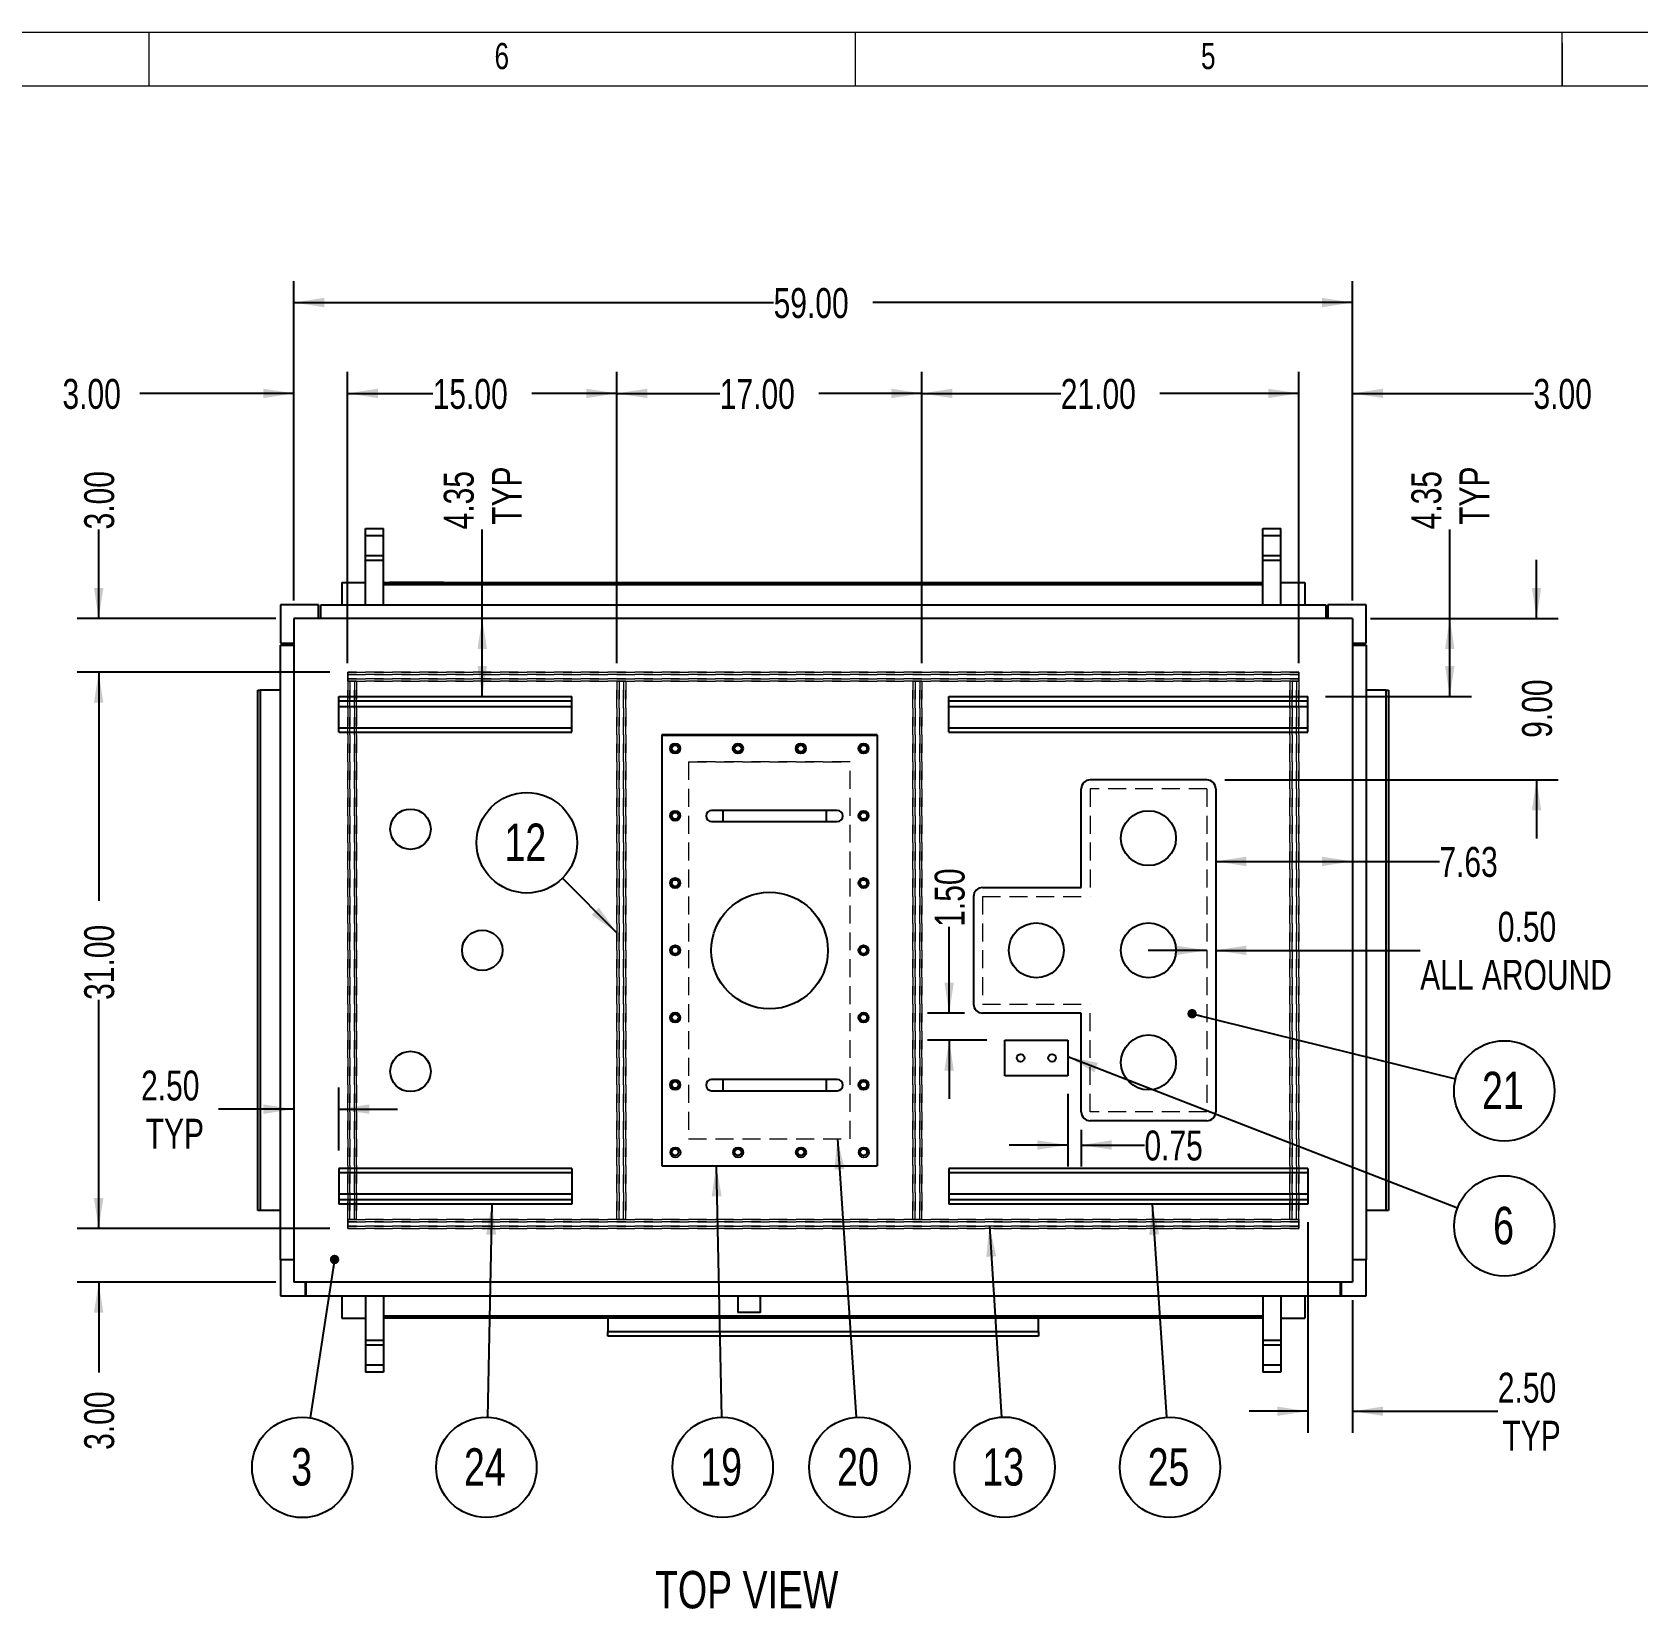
# Model space of a CAD drawing. Header units: inches. Extents: x 1 to 529, y 1 to 374.
# Drawn here: x 128.2 to 271.3, y 233 to 373.6 of the extents above; entities that cross this region are included whole.
import ezdxf

# ---------------------------------------------------------------- set-up
doc = ezdxf.new("R2010")
doc.units = ezdxf.units.IN
doc.header["$LTSCALE"] = 32
doc.header["$MEASUREMENT"] = 0
doc.linetypes.add('HIDDEN', pattern=[0.075, 0.05, -0.025])
doc.layers.add('FORMAT', color=7, linetype='Continuous')
doc.styles.add('SLDTEXTSTYLE0', font='TXT', dxfattribs={"width": 0.75})
doc.dimstyles.new('SLDDIMSTYLE0', dxfattribs={"dimtxt": 2.71875, "dimasz": 2.71875, "dimexe": 0, "dimexo": 0.0625, "dimgap": 0.679688, "dimtad": 0, "dimlfac": 0.625, "dimrnd": 1e-09, "dimzin": 4, "dimdsep": 46, "dimtxsty": 'SLDTEXTSTYLE0', "dimsah": 1, "dimcen": 0.09, "dimadec": 0, "dimazin": 1, "dimtfac": 1, "dimtofl": 0, "dimtmove": 0, "dimatfit": 3, "dimfxl": 0, "dimfrac": 2, "dimtolj": 1, "dimtzin": 12, "dimarcsym": 0})
doc.dimstyles.new('SLDDIMSTYLE1', dxfattribs={"dimtxt": 2.71875, "dimasz": 2.71875, "dimexe": 0, "dimexo": 0.0625, "dimgap": 0.679688, "dimtad": 0, "dimlfac": 0.625, "dimrnd": 1e-09, "dimzin": 12, "dimdsep": 46, "dimtxsty": 'SLDTEXTSTYLE0', "dimsah": 1, "dimcen": 0.09, "dimadec": 0, "dimazin": 3, "dimtfac": 1, "dimtofl": 0, "dimtmove": 0, "dimatfit": 3, "dimfxl": 0, "dimfrac": 2, "dimtolj": 1, "dimtzin": 12, "dimarcsym": 0})
doc.dimstyles.new('SLDDIMSTYLE2', dxfattribs={"dimtxt": 2.71875, "dimasz": 2.71875, "dimexe": 0, "dimexo": 0.0625, "dimgap": 0.679688, "dimtad": 0, "dimlfac": 0.625, "dimrnd": 1e-09, "dimzin": 4, "dimdsep": 46, "dimtxsty": 'SLDTEXTSTYLE0', "dimsah": 1, "dimcen": 0.09, "dimadec": 0, "dimazin": 1, "dimtfac": 1, "dimtmove": 0, "dimatfit": 0, "dimfxl": 0, "dimfrac": 2, "dimtolj": 1, "dimtzin": 12, "dimarcsym": 0})
doc.dimstyles.new('SLDDIMSTYLE4', dxfattribs={"dimtxt": 2.71875, "dimasz": 2.71875, "dimexe": 0, "dimexo": 0.0625, "dimgap": 0.679688, "dimtad": 0, "dimlfac": 0.625, "dimrnd": 1e-09, "dimzin": 0, "dimdsep": 46, "dimtxsty": 'SLDTEXTSTYLE0', "dimsah": 1, "dimcen": 0.09, "dimadec": 0, "dimazin": 0, "dimtfac": 1, "dimtmove": 0, "dimatfit": 0, "dimfxl": 0, "dimfrac": 2, "dimtolj": 1, "dimtzin": 12, "dimarcsym": 0})
doc.dimstyles.new('SLDDIMSTYLE5', dxfattribs={"dimtxt": 0.18, "dimasz": 2.71875, "dimexe": 0, "dimexo": 0.0625, "dimgap": 0, "dimtad": 0, "dimtih": 1, "dimtoh": 1, "dimdec": 0, "dimrnd": 1e-09, "dimzin": 0, "dimdsep": 46, "dimtxsty": 'Standard', "dimsah": 1, "dimcen": 0.09, "dimadec": 0, "dimazin": 0, "dimtfac": 2.71875, "dimtdec": 0, "dimtofl": 0, "dimtmove": 0, "dimatfit": 3, "dimfxl": 0, "dimfrac": 2, "dimtolj": 1, "dimtzin": 0, "dimarcsym": 0})
doc.dimstyles.new('SLDDIMSTYLE6', dxfattribs={"dimtxt": 0.18, "dimasz": 0.836538, "dimexe": 0, "dimexo": 0.0625, "dimgap": 0, "dimtad": 0, "dimtih": 1, "dimtoh": 1, "dimdec": 0, "dimrnd": 1e-09, "dimzin": 0, "dimdsep": 46, "dimtxsty": 'Standard', "dimblk1": 'DOT', "dimblk2": 'DOT', "dimsah": 1, "dimcen": 0.09, "dimadec": 0, "dimazin": 0, "dimtfac": 0.836538, "dimtdec": 0, "dimtofl": 0, "dimtmove": 0, "dimatfit": 3, "dimldrblk": 'DOT', "dimfxl": 0, "dimfrac": 2, "dimtolj": 1, "dimtzin": 0, "dimarcsym": 0})
doc.dimstyles.new('SLDDIMSTYLE8', dxfattribs={"dimtxt": 2.71875, "dimasz": 2.71875, "dimexe": 0, "dimexo": 0.0625, "dimgap": 0.679688, "dimtad": 0, "dimlfac": 0.625, "dimrnd": 1e-09, "dimdsep": 46, "dimtxsty": 'SLDTEXTSTYLE0', "dimsah": 1, "dimcen": 0.09, "dimadec": 0, "dimazin": 2, "dimtfac": 1, "dimtmove": 0, "dimatfit": 0, "dimfxl": 0, "dimfrac": 2, "dimtolj": 1, "dimtzin": 12, "dimarcsym": 0})

# ---------------------------------------------------------------- blocks, each defined once
blk = doc.blocks.new('Drawing View44')
at = {"color": 7, "linetype": 'Continuous', "lineweight": 25}
for p, q in [((-41.05, 49.52), (-41.05, 50.12)), ((-41.05, 50.12), (-39.45, 50.12)), ((-39.45, 49.52), (-39.45, 50.12)), ((38.95, 49.52), (38.95, 50.12)), ((38.95, 50.12), (40.55, 50.12)), ((40.55, 49.52), (40.55, 50.12)), ((-41.05, 47.72), (-41.05, 49.52)), ((-41.05, 49.52), (-39.45, 49.52)), ((-39.45, 47.72), (-39.45, 49.52)), ((38.95, 47.72), (38.95, 49.52)), ((38.95, 49.52), (40.55, 49.52)), ((40.55, 47.72), (40.55, 49.52)), ((-41.05, 47.72), (-39.45, 47.72)), ((-41.05, 47.32), (-41.05, 47.72)), ((-41.05, 47.32), (-39.45, 47.32)), ((-41.05, 43.32), (-41.05, 47.32)), ((-39.45, 47.32), (-39.45, 47.72)), ((-39.45, 43.32), (-39.45, 47.32)), ((38.95, 47.72), (40.55, 47.72)), ((38.95, 47.32), (38.95, 47.72)), ((38.95, 47.32), (40.55, 47.32)), ((38.95, 43.32), (38.95, 47.32)), ((40.55, 47.32), (40.55, 47.72)), ((40.55, 43.32), (40.55, 47.32)), ((-43.18, 45.33), (-43.18, 43.32)), ((-43.18, 45.33), (-41.05, 45.33)), ((-39.45, 45.33), (-38.92, 45.33)), ((-39.45, 45.32), (38.95, 45.32)), ((38.95, 45.12), (-39.45, 45.12)), ((-38.92, 45.33), (-38.92, 45.32)), ((-34.12, 45.33), (-38.92, 45.33)), ((-34.12, 45.33), (-34.12, 45.32)), ((40.55, 45.32), (42.68, 45.32)), ((42.68, 45.32), (42.68, 43.32)), ((-45.25, 43.32), (-48.65, 43.32)), ((-48.65, 43.32), (-48.65, 39.92)), ((-45.25, 42.12), (-45.25, 43.32)), ((-45.05, 43.32), (44.55, 43.32)), ((-45.05, 42.12), (-45.05, 43.32)), ((44.55, 43.32), (44.55, 42.12)), ((48.15, 43.32), (44.75, 43.32)), ((44.75, 43.32), (44.75, 42.12)), ((48.15, 39.92), (48.15, 43.32)), ((46.95, 42.12), (-47.45, 42.12)), ((-47.45, 42.12), (-47.45, -17.08)), ((46.95, 42.12), (46.95, -17.08)), ((-48.65, 39.92), (-47.45, 39.92)), ((-48.65, -15.08), (-48.65, 39.72)), ((-48.65, 39.72), (-47.45, 39.72)), ((46.95, 39.92), (48.15, 39.92)), ((46.95, 39.72), (48.15, 39.72)), ((48.15, 39.72), (48.15, -15.08)), ((-50.65, -10.68), (-50.65, 35.72)), ((-50.65, 35.72), (-50.45, 35.72)), ((-50.45, 35.72), (-50.45, -10.68)), ((-48.65, 35.72), (-50.45, 35.72)), ((-43.45, 34.76), (-43.45, 35.16)), ((-43.45, 35.16), (-22.65, 35.16)), ((-43.45, 35.16), (-43.45, 35.16)), ((-43.45, 35.16), (-22.65, 35.16)), ((-43.45, 34.76), (-22.65, 34.76)), ((-43.45, 34.26), (-43.45, 34.76)), ((-22.65, 34.76), (-22.65, 35.16)), ((-22.65, 35.16), (-22.65, 35.16)), ((-22.65, 34.26), (-22.65, 34.76)), ((10.95, 34.76), (10.95, 35.16)), ((10.95, 35.16), (42.95, 35.16)), ((10.95, 35.16), (10.95, 35.16)), ((10.95, 35.16), (42.95, 35.16)), ((10.95, 34.76), (42.95, 34.76)), ((10.95, 34.26), (10.95, 34.76)), ((42.95, 34.76), (42.95, 35.16)), ((42.95, 35.16), (42.95, 35.16)), ((42.95, 34.26), (42.95, 34.76)), ((49.95, 35.72), (48.15, 35.72)), ((49.95, -10.68), (49.95, 35.72)), ((49.95, 35.72), (50.15, 35.72)), ((50.15, 35.72), (50.15, -10.68)), ((-43.45, 34.26), (-22.65, 34.26)), ((-43.45, 32.36), (-43.45, 34.26)), ((-22.65, 32.36), (-22.65, 34.26)), ((10.95, 34.26), (42.95, 34.26)), ((10.95, 32.36), (10.95, 34.26)), ((42.95, 32.36), (42.95, 34.26)), ((-43.45, 32.36), (-22.65, 32.36)), ((-43.45, 31.96), (-43.45, 32.36)), ((-43.45, 31.96), (-22.65, 31.96)), ((-22.65, 31.96), (-22.65, 32.36)), ((4.55, 31.72), (-14.65, 31.72)), ((-14.65, 31.72), (-14.65, -6.68)), ((-14.63, 31.7), (-14.63, -6.7)), ((-14.63, 31.7), (4.57, 31.7)), ((4.55, 31.7), (4.55, 31.72)), ((4.57, 31.7), (4.57, -6.7)), ((10.95, 32.36), (42.95, 32.36)), ((10.95, 31.96), (10.95, 32.36)), ((10.95, 31.96), (42.95, 31.96)), ((42.95, 31.96), (42.95, 32.36)), ((33.95, 27.72), (23.55, 27.72)), ((22.75, 18.12), (22.75, 26.92)), ((34.75, 26.92), (34.75, -1.88)), ((-9.2, 25), (-10.2, 25)), ((0, 25), (-9.2, 25)), ((-9.2, 25), (-9.2, 24)), ((1, 25), (0, 25)), ((0, 25), (0, 24)), ((-10.2, 24), (-9.2, 24)), ((-9.2, 24), (0, 24)), ((0, 24), (1, 24)), ((13.15, 17.32), (13.15, 7.72)), ((13.95, 18.12), (22.75, 18.12)), ((22.75, 6.92), (13.95, 6.92)), ((22.75, -1.88), (22.75, 6.92)), ((15.95, 1.32), (15.95, 4.52)), ((15.95, 4.52), (21.55, 4.52)), ((21.55, 4.52), (21.55, 1.32)), ((-9.2, 1), (-10.2, 1)), ((-10.2, 0), (-9.2, 0)), ((0, 1), (-9.2, 1)), ((-9.2, 1), (-9.2, 0)), ((-9.2, 0), (0, 0)), ((1, 1), (0, 1)), ((0, 1), (0, 0)), ((0, 0), (1, 0)), ((21.55, 1.32), (15.95, 1.32)), ((33.95, -2.68), (23.55, -2.68)), ((-22.65, -6.92), (-43.45, -6.92)), ((-43.45, -6.92), (-43.45, -7.32)), ((-22.65, -6.92), (-22.65, -7.32)), ((-14.65, -6.68), (-14.63, -6.68)), ((-14.63, -6.7), (4.57, -6.7)), ((42.95, -6.92), (10.95, -6.92)), ((10.95, -6.92), (10.95, -7.32)), ((42.95, -6.92), (42.95, -7.32)), ((-22.65, -7.32), (-43.45, -7.32)), ((-43.45, -7.32), (-43.45, -9.22)), ((-22.65, -7.32), (-22.65, -9.22)), ((42.95, -7.32), (10.95, -7.32)), ((10.95, -7.32), (10.95, -9.22)), ((42.95, -7.32), (42.95, -9.22)), ((-22.65, -9.22), (-43.45, -9.22)), ((-43.45, -9.22), (-43.45, -9.72)), ((-22.65, -9.72), (-43.45, -9.72)), ((-43.45, -9.72), (-43.45, -10.12)), ((-22.65, -9.22), (-22.65, -9.72)), ((-22.65, -9.72), (-22.65, -10.12)), ((42.95, -9.22), (10.95, -9.22)), ((10.95, -9.22), (10.95, -9.72)), ((42.95, -9.72), (10.95, -9.72)), ((10.95, -9.72), (10.95, -10.12)), ((42.95, -9.22), (42.95, -9.72)), ((42.95, -9.72), (42.95, -10.12)), ((-50.45, -10.68), (-50.65, -10.68)), ((-48.65, -10.68), (-50.45, -10.68)), ((-22.65, -10.12), (-43.45, -10.12)), ((-22.65, -10.12), (-43.45, -10.12)), ((-43.45, -10.12), (-43.45, -10.12)), ((-22.65, -10.12), (-22.65, -10.12)), ((42.95, -10.12), (10.95, -10.12)), ((10.95, -10.12), (10.95, -10.12)), ((42.95, -10.12), (10.95, -10.12)), ((42.95, -10.12), (42.95, -10.12)), ((49.95, -10.68), (48.15, -10.68)), ((50.15, -10.68), (49.95, -10.68)), ((-47.45, -15.08), (-48.65, -15.08)), ((-48.65, -15.08), (-48.65, -18.28)), ((-47.45, -15.08), (-48.65, -15.08)), ((48.15, -15.08), (46.95, -15.08)), ((48.15, -15.08), (46.95, -15.08)), ((48.15, -18.28), (48.15, -15.08)), ((46.95, -17.08), (-47.45, -17.08)), ((-46.45, -17.08), (-46.45, -18.28)), ((-46.35, -18.28), (-46.35, -17.08)), ((45.85, -17.08), (45.85, -18.28)), ((45.95, -18.28), (45.95, -17.08)), ((-48.65, -18.28), (-46.35, -18.28)), ((-46.45, -18.28), (45.95, -18.28)), ((-43.18, -18.28), (-43.18, -20.27)), ((-41.05, -18.28), (-41.05, -22.28)), ((-39.45, -18.28), (-39.45, -22.28)), ((-7.85, -18.28), (-7.85, -19.78)), ((-5.85, -19.78), (-5.85, -18.28)), ((38.95, -18.28), (38.95, -22.28)), ((40.55, -18.28), (40.55, -22.28)), ((42.68, -18.28), (42.68, -20.28)), ((45.85, -18.28), (48.15, -18.28)), ((-5.85, -19.78), (-7.85, -19.78)), ((-43.18, -20.27), (-41.05, -20.27)), ((-39.45, -20.08), (38.95, -20.08)), ((38.95, -20.28), (-39.45, -20.28)), ((-19.45, -20.28), (-19.45, -21.51)), ((18.95, -21.51), (18.95, -20.28)), ((40.55, -20.28), (42.68, -20.28)), ((-39.45, -22.28), (-41.05, -22.28)), ((-41.05, -22.28), (-41.05, -22.68)), ((-39.45, -22.68), (-41.05, -22.68)), ((-41.05, -22.68), (-41.05, -24.48)), ((-39.45, -22.28), (-39.45, -22.68)), ((-39.45, -22.68), (-39.45, -24.48)), ((18.95, -21.51), (-19.45, -21.51)), ((-19.45, -21.88), (-19.45, -21.51)), ((18.95, -21.88), (-19.45, -21.88)), ((18.95, -21.51), (18.95, -21.88)), ((40.55, -22.28), (38.95, -22.28)), ((38.95, -22.28), (38.95, -22.68)), ((40.55, -22.68), (38.95, -22.68)), ((38.95, -22.68), (38.95, -24.48)), ((40.55, -22.28), (40.55, -22.68)), ((40.55, -22.68), (40.55, -24.48)), ((-39.45, -24.48), (-41.05, -24.48)), ((-41.05, -24.48), (-41.05, -25.08)), ((-39.45, -25.08), (-41.05, -25.08)), ((-39.45, -24.48), (-39.45, -25.08)), ((40.55, -24.48), (38.95, -24.48)), ((38.95, -24.48), (38.95, -25.08)), ((40.55, -25.08), (38.95, -25.08)), ((40.55, -24.48), (40.55, -25.08))]:
    blk.add_line(p, q, dxfattribs=at)
at = {"color": 7, "linetype": 'HIDDEN', "lineweight": 18}
for p, q in [((46.95, 42.12), (-47.45, 42.12)), ((-47.45, 42.12), (-47.45, -17.08)), ((46.95, 42.12), (46.95, -17.08)), ((-42.65, 37.32), (42.15, 37.32)), ((-42.65, 37.12), (-42.65, 37.32)), ((42.15, 37.32), (-42.65, 37.32)), ((-42.65, 37.32), (-42.65, 37.12)), ((42.15, 37.32), (42.15, 37.12)), ((42.15, 37.12), (42.15, 37.32)), ((42.15, 37.12), (-42.65, 37.12)), ((-42.65, 37.12), (-42.65, 36.72)), ((-42.65, 37.12), (42.15, 37.12)), ((-42.65, 36.72), (-42.65, 37.12)), ((-42.65, 36.72), (42.15, 36.72)), ((-42.65, 36.52), (-42.65, 36.72)), ((42.15, 36.72), (-42.65, 36.72)), ((-42.65, 36.72), (-42.65, 36.52)), ((42.15, 36.52), (-42.65, 36.52)), ((-42.65, 36.52), (42.15, 36.52)), ((-42.65, -11.48), (-42.65, 36.52)), ((-42.65, 36.52), (-42.45, 36.52)), ((-42.65, 36.52), (-42.65, -11.48)), ((-42.45, 36.52), (-42.65, 36.52)), ((-42.45, 36.52), (-42.45, -11.48)), ((-42.05, 36.52), (-42.45, 36.52)), ((-42.45, -11.48), (-42.45, 36.52)), ((-42.45, 36.52), (-42.05, 36.52)), ((-42.05, -11.48), (-42.05, 36.52)), ((-42.05, 36.52), (-41.85, 36.52)), ((-42.05, 36.52), (-42.05, -11.48)), ((-41.85, 36.52), (-42.05, 36.52)), ((-41.85, 36.52), (-41.85, -11.48)), ((-41.85, -11.48), (-41.85, 36.52)), ((-18.65, -11.48), (-18.65, 36.52)), ((-18.65, 36.52), (-18.45, 36.52)), ((-18.65, 36.52), (-18.65, -11.48)), ((-18.45, 36.52), (-18.65, 36.52)), ((-18.45, 36.52), (-18.45, -11.48)), ((-18.05, 36.52), (-18.45, 36.52)), ((-18.45, -11.48), (-18.45, 36.52)), ((-18.45, 36.52), (-18.05, 36.52)), ((-18.05, -11.48), (-18.05, 36.52)), ((-18.05, 36.52), (-17.85, 36.52)), ((-18.05, 36.52), (-18.05, -11.48)), ((-17.85, 36.52), (-18.05, 36.52)), ((-17.85, 36.52), (-17.85, -11.48)), ((-17.85, -11.48), (-17.85, 36.52)), ((7.75, -11.48), (7.75, 36.52)), ((7.75, 36.52), (7.95, 36.52)), ((7.75, 36.52), (7.75, -11.48)), ((7.95, 36.52), (7.75, 36.52)), ((7.95, 36.52), (7.95, -11.48)), ((8.35, 36.52), (7.95, 36.52)), ((7.95, -11.48), (7.95, 36.52)), ((7.95, 36.52), (8.35, 36.52)), ((8.35, -11.48), (8.35, 36.52)), ((8.35, 36.52), (8.55, 36.52)), ((8.35, 36.52), (8.35, -11.48)), ((8.55, 36.52), (8.35, 36.52)), ((8.55, 36.52), (8.55, -11.48)), ((8.55, -11.48), (8.55, 36.52)), ((41.35, -11.48), (41.35, 36.52)), ((41.35, 36.52), (41.55, 36.52)), ((41.35, 36.52), (41.35, -11.48)), ((41.55, 36.52), (41.35, 36.52)), ((41.55, 36.52), (41.55, -11.48)), ((41.95, 36.52), (41.55, 36.52)), ((41.55, -11.48), (41.55, 36.52)), ((41.55, 36.52), (41.95, 36.52)), ((41.95, -11.48), (41.95, 36.52)), ((41.95, 36.52), (42.15, 36.52)), ((41.95, 36.52), (41.95, -11.48)), ((42.15, 36.52), (41.95, 36.52)), ((42.15, 37.12), (42.15, 36.72)), ((42.15, 36.72), (42.15, 37.12)), ((42.15, 36.72), (42.15, 36.52)), ((42.15, 36.52), (42.15, 36.72)), ((42.15, 36.52), (42.15, -11.48)), ((42.15, -11.48), (42.15, 36.52)), ((4.55, 31.72), (-14.65, 31.72)), ((-14.65, 31.72), (-14.65, -6.68)), ((4.55, -6.68), (4.55, 31.72)), ((4.55, -6.68), (4.55, 31.7)), ((2.15, 29.32), (-12.25, 29.32)), ((-12.25, 29.32), (-12.25, -4.28)), ((2.15, 29.32), (-12.25, 29.32)), ((-12.25, 29.32), (-12.25, -4.28)), ((-12.25, 29.32), (-12.25, -4.28)), ((-12.25, 29.32), (2.15, 29.32)), ((-12.25, 29.32), (2.15, 29.32)), ((-12.25, 29.32), (-12.25, -4.28)), ((2.15, -4.28), (2.15, 29.32)), ((2.15, -4.28), (2.15, 29.32)), ((2.15, -4.28), (2.15, 29.32)), ((2.15, -4.28), (2.15, 29.32)), ((33.95, 26.92), (23.55, 26.92)), ((23.55, 26.92), (23.55, 17.32)), ((23.55, 26.92), (23.55, 17.32)), ((33.95, 26.92), (23.55, 26.92)), ((33.95, 26.92), (33.95, -1.88)), ((33.95, 26.92), (33.95, -1.88)), ((13.95, 17.32), (23.55, 17.32)), ((13.95, 17.32), (13.95, 7.72)), ((13.95, 17.32), (23.55, 17.32)), ((13.95, 17.32), (13.95, 7.72)), ((13.95, 7.72), (23.55, 7.72)), ((13.95, 7.72), (23.55, 7.72)), ((23.55, -1.88), (23.55, 7.72)), ((23.55, -1.88), (23.55, 7.72)), ((33.95, -1.88), (23.55, -1.88)), ((33.95, -1.88), (23.55, -1.88)), ((-12.25, -4.28), (2.15, -4.28)), ((-12.25, -4.28), (2.15, -4.28)), ((-12.25, -4.28), (2.15, -4.28)), ((-12.25, -4.28), (2.15, -4.28)), ((-14.65, -6.68), (4.55, -6.68)), ((-14.63, -6.68), (4.55, -6.68)), ((-42.65, -11.48), (42.15, -11.48)), ((-42.65, -11.68), (-42.65, -11.48)), ((42.15, -11.48), (-42.65, -11.48)), ((-42.65, -11.48), (-42.65, -11.68)), ((-42.45, -11.48), (-42.65, -11.48)), ((-42.65, -11.48), (-42.45, -11.48)), ((42.15, -11.68), (-42.65, -11.68)), ((-42.65, -11.68), (-42.65, -12.08)), ((-42.65, -11.68), (42.15, -11.68)), ((-42.65, -12.08), (-42.65, -11.68)), ((-42.65, -12.08), (42.15, -12.08)), ((-42.65, -12.28), (-42.65, -12.08)), ((42.15, -12.08), (-42.65, -12.08)), ((-42.65, -12.08), (-42.65, -12.28)), ((42.15, -12.28), (-42.65, -12.28)), ((-42.65, -12.28), (42.15, -12.28)), ((-42.05, -11.48), (-42.45, -11.48)), ((-42.45, -11.48), (-42.05, -11.48)), ((-41.85, -11.48), (-42.05, -11.48)), ((-42.05, -11.48), (-41.85, -11.48)), ((-18.45, -11.48), (-18.65, -11.48)), ((-18.65, -11.48), (-18.45, -11.48)), ((-18.05, -11.48), (-18.45, -11.48)), ((-18.45, -11.48), (-18.05, -11.48)), ((-17.85, -11.48), (-18.05, -11.48)), ((-18.05, -11.48), (-17.85, -11.48)), ((7.95, -11.48), (7.75, -11.48)), ((7.75, -11.48), (7.95, -11.48)), ((8.35, -11.48), (7.95, -11.48)), ((7.95, -11.48), (8.35, -11.48)), ((8.55, -11.48), (8.35, -11.48)), ((8.35, -11.48), (8.55, -11.48)), ((41.55, -11.48), (41.35, -11.48)), ((41.35, -11.48), (41.55, -11.48)), ((41.95, -11.48), (41.55, -11.48)), ((41.55, -11.48), (41.95, -11.48)), ((42.15, -11.48), (41.95, -11.48)), ((41.95, -11.48), (42.15, -11.48)), ((42.15, -11.48), (42.15, -11.68)), ((42.15, -11.68), (42.15, -11.48)), ((42.15, -11.68), (42.15, -12.08)), ((42.15, -12.08), (42.15, -11.68)), ((42.15, -12.08), (42.15, -12.28)), ((42.15, -12.28), (42.15, -12.08)), ((46.95, -17.08), (-47.45, -17.08))]:
    blk.add_line(p, q, dxfattribs=at)
at = {"color": 7, "linetype": 'Continuous', "lineweight": 25}
for centre, radius in [((-13.45, 30.52), 0.45), ((-13.45, 30.52), 0.3), ((-7.85, 30.52), 0.45), ((-7.85, 30.52), 0.3), ((-2.25, 30.52), 0.45), ((-2.25, 30.52), 0.3), ((3.35, 30.52), 0.45), ((3.35, 30.52), 0.3), ((-37.05, 23.32), 1.8), ((-13.45, 24.52), 0.45), ((-13.45, 24.52), 0.3), ((3.35, 24.52), 0.45), ((3.35, 24.52), 0.3), ((28.75, 22.52), 2.45), ((-13.45, 18.52), 0.45), ((-13.45, 18.52), 0.3), ((3.35, 18.52), 0.45), ((3.35, 18.52), 0.3), ((-5.03, 12.5), 5.2), ((-30.65, 12.52), 1.8), ((18.75, 12.52), 2.45), ((28.75, 12.52), 2.45), ((-13.45, 12.52), 0.45), ((3.35, 12.52), 0.45), ((-13.45, 12.52), 0.3), ((3.35, 12.52), 0.3), ((-13.45, 6.52), 0.45), ((-13.45, 6.52), 0.3), ((3.35, 6.52), 0.45), ((3.35, 6.52), 0.3), ((28.75, 2.52), 2.45), ((-37.05, 1.72), 1.8), ((17.35, 2.92), 0.338), ((20.15, 2.92), 0.338), ((-13.45, 0.52), 0.45), ((-13.45, 0.52), 0.3), ((3.35, 0.52), 0.45), ((3.35, 0.52), 0.3), ((-13.43, -5.5), 0.45), ((-13.45, -5.48), 0.3), ((-7.83, -5.5), 0.45), ((-7.85, -5.48), 0.3), ((-2.23, -5.5), 0.45), ((-2.25, -5.48), 0.3), ((3.37, -5.5), 0.45), ((3.35, -5.48), 0.3)]:
    blk.add_circle(centre, radius, dxfattribs=at)
at = {"color": 7, "linetype": 'HIDDEN', "lineweight": 18}
for centre, radius in [((-13.45, 30.52), 0.3), ((-7.85, 30.52), 0.3), ((-2.25, 30.52), 0.3), ((3.35, 30.52), 0.3), ((-37.05, 23.32), 1.8), ((-13.45, 24.52), 0.3), ((3.35, 24.52), 0.3), ((-13.45, 18.52), 0.3), ((3.35, 18.52), 0.3), ((-30.65, 12.52), 1.8), ((-13.45, 12.52), 0.3), ((3.35, 12.52), 0.3), ((-13.45, 6.52), 0.3), ((3.35, 6.52), 0.3), ((-37.05, 1.72), 1.8), ((-13.45, 0.52), 0.3), ((3.35, 0.52), 0.3), ((-13.45, -5.48), 0.3), ((-7.85, -5.48), 0.3), ((-2.25, -5.48), 0.3), ((3.35, -5.48), 0.3)]:
    blk.add_circle(centre, radius, dxfattribs=at)
at = {"color": 7, "linetype": 'Continuous', "lineweight": 25}
for centre, radius, start, end in [((23.55, 26.92), 0.8, 90, 180), ((33.95, 26.92), 0.8, 0, 90), ((-10.2, 24.5), 0.5, 90, 270), ((1, 24.5), 0.5, 270, 90), ((13.95, 17.32), 0.8, 90, 180), ((13.95, 7.72), 0.8, 180, 270), ((-10.2, 0.5), 0.5, 90, 270), ((1, 0.5), 0.5, 270, 90), ((23.55, -1.88), 0.8, 180, 270), ((33.95, -1.88), 0.8, 270, 0)]:
    blk.add_arc(centre, radius, start, end, dxfattribs=at)
blk = doc.blocks.new('_D_63')
at = {"layer": 'FORMAT'}
for p, q in [((151.49, 322.9), (151.49, 351.38)), ((245.89, 322.9), (245.89, 351.38)), ((151.49, 349.46), (194.27, 349.46)), ((245.89, 349.46), (203.11, 349.46))]:
    blk.add_line(p, q, dxfattribs=at)
for points in [[(151.49, 349.46), (154.21, 349.04), (154.21, 349.88)], [(245.89, 349.46), (243.17, 349.88), (243.17, 349.04)]]:
    blk.add_solid(points, dxfattribs=at)
at = {"layer": 'FORMAT', "insert": (194.27, 350.75), "char_height": 2.667, "attachment_point": 1, "style": 'SLDTEXTSTYLE0'}
blk.add_mtext('59.00', dxfattribs=at)
blk = doc.blocks.new('_D_64')
at = {"layer": 'FORMAT'}
for p, q in [((151.49, 322.9), (151.49, 343.28)), ((156.29, 317.3), (156.29, 343.28)), ((151.49, 341.36), (137.76, 341.36)), ((156.29, 341.36), (161.52, 341.36))]:
    blk.add_line(p, q, dxfattribs=at)
for points in [[(151.49, 341.36), (148.77, 341.78), (148.77, 340.94)], [(156.29, 341.36), (159.01, 340.94), (159.01, 341.78)]]:
    blk.add_solid(points, dxfattribs=at)
at = {"layer": 'FORMAT', "insert": (130.86, 342.65), "char_height": 2.667, "attachment_point": 1, "style": 'SLDTEXTSTYLE0'}
blk.add_mtext('3.00', dxfattribs=at)
blk = doc.blocks.new('_D_65')
at = {"layer": 'FORMAT'}
for p, q in [((241.09, 317.3), (241.09, 343.28)), ((245.89, 322.9), (245.89, 343.28)), ((241.09, 341.36), (235.86, 341.36)), ((245.89, 341.36), (262.02, 341.36))]:
    blk.add_line(p, q, dxfattribs=at)
for points in [[(241.09, 341.36), (238.37, 341.78), (238.37, 340.94)], [(245.89, 341.36), (248.61, 340.94), (248.61, 341.78)]]:
    blk.add_solid(points, dxfattribs=at)
at = {"layer": 'FORMAT', "insert": (262.02, 342.65), "char_height": 2.667, "attachment_point": 1, "style": 'SLDTEXTSTYLE0'}
blk.add_mtext('3.00', dxfattribs=at)
blk = doc.blocks.new('_D_66')
at = {"layer": 'FORMAT'}
for p, q in [((156.29, 317.3), (156.29, 343.28)), ((180.29, 317.3), (180.29, 343.28)), ((156.29, 341.36), (163.87, 341.36)), ((180.29, 341.36), (172.71, 341.36))]:
    blk.add_line(p, q, dxfattribs=at)
for points in [[(156.29, 341.36), (159.01, 340.94), (159.01, 341.78)], [(180.29, 341.36), (177.57, 341.78), (177.57, 340.94)]]:
    blk.add_solid(points, dxfattribs=at)
at = {"layer": 'FORMAT', "insert": (163.87, 342.65), "char_height": 2.667, "attachment_point": 1, "style": 'SLDTEXTSTYLE0'}
blk.add_mtext('15.00', dxfattribs=at)
blk = doc.blocks.new('_D_67')
at = {"layer": 'FORMAT'}
for p, q in [((207.49, 317.3), (207.49, 343.28)), ((241.09, 317.3), (241.09, 343.28)), ((207.49, 341.36), (219.87, 341.36)), ((241.09, 341.36), (228.71, 341.36))]:
    blk.add_line(p, q, dxfattribs=at)
for points in [[(207.49, 341.36), (210.21, 340.94), (210.21, 341.78)], [(241.09, 341.36), (238.37, 341.78), (238.37, 340.94)]]:
    blk.add_solid(points, dxfattribs=at)
at = {"layer": 'FORMAT', "insert": (219.87, 342.65), "char_height": 2.667, "attachment_point": 1, "style": 'SLDTEXTSTYLE0'}
blk.add_mtext('21.00', dxfattribs=at)
blk = doc.blocks.new('_D_68')
at = {"layer": 'FORMAT'}
for p, q in [((180.29, 317.3), (180.29, 343.28)), ((207.49, 317.3), (207.49, 343.28)), ((180.29, 341.36), (189.47, 341.36)), ((207.49, 341.36), (198.31, 341.36))]:
    blk.add_line(p, q, dxfattribs=at)
for points in [[(180.29, 341.36), (183.01, 340.94), (183.01, 341.78)], [(207.49, 341.36), (204.77, 341.78), (204.77, 340.94)]]:
    blk.add_solid(points, dxfattribs=at)
at = {"layer": 'FORMAT', "insert": (189.47, 342.65), "char_height": 2.667, "attachment_point": 1, "style": 'SLDTEXTSTYLE0'}
blk.add_mtext('17.00', dxfattribs=at)
blk = doc.blocks.new('_D_69')
at = {"layer": 'FORMAT'}
for p, q in [((134.09, 321.3), (134.09, 329.23)), ((149.89, 321.3), (132.17, 321.3)), ((154.69, 316.5), (132.17, 316.5)), ((134.09, 316.5), (134.09, 311.27))]:
    blk.add_line(p, q, dxfattribs=at)
for points in [[(134.09, 321.3), (134.51, 324.02), (133.67, 324.02)], [(134.09, 316.5), (133.67, 313.78), (134.51, 313.78)]]:
    blk.add_solid(points, dxfattribs=at)
at = {"layer": 'FORMAT', "insert": (132.8, 329.23), "char_height": 2.667, "attachment_point": 1, "rotation": 90, "style": 'SLDTEXTSTYLE0'}
blk.add_mtext('3.00', dxfattribs=at)
blk = doc.blocks.new('_D_70')
at = {"layer": 'FORMAT'}
for p, q in [((134.09, 266.9), (134.09, 272.13)), ((154.69, 266.9), (132.17, 266.9)), ((149.89, 262.1), (132.17, 262.1)), ((134.09, 262.1), (134.09, 254.05))]:
    blk.add_line(p, q, dxfattribs=at)
for points in [[(134.09, 266.9), (134.51, 269.62), (133.67, 269.62)], [(134.09, 262.1), (133.67, 259.38), (134.51, 259.38)]]:
    blk.add_solid(points, dxfattribs=at)
at = {"layer": 'FORMAT', "insert": (132.8, 247.16), "char_height": 2.667, "attachment_point": 1, "rotation": 90, "style": 'SLDTEXTSTYLE0'}
blk.add_mtext('3.00', dxfattribs=at)
blk = doc.blocks.new('_D_71')
at = {"layer": 'FORMAT'}
for p, q in [((154.69, 316.5), (132.17, 316.5)), ((134.09, 316.5), (134.09, 296.12)), ((134.09, 266.9), (134.09, 287.28)), ((154.69, 266.9), (132.17, 266.9))]:
    blk.add_line(p, q, dxfattribs=at)
for points in [[(134.09, 316.5), (133.67, 313.78), (134.51, 313.78)], [(134.09, 266.9), (134.51, 269.62), (133.67, 269.62)]]:
    blk.add_solid(points, dxfattribs=at)
at = {"layer": 'FORMAT', "insert": (132.8, 287.28), "char_height": 2.667, "attachment_point": 1, "rotation": 90, "style": 'SLDTEXTSTYLE0'}
blk.add_mtext('31.00', dxfattribs=at)
blk = doc.blocks.new('_D_72')
at = {"layer": 'FORMAT'}
for p, q in [((254.56, 321.3), (254.56, 329.23)), ((247.49, 321.3), (256.48, 321.3)), ((254.56, 314.34), (254.56, 321.3)), ((243.49, 314.34), (256.48, 314.34))]:
    blk.add_line(p, q, dxfattribs=at)
for points in [[(254.56, 321.3), (254.14, 318.58), (254.98, 318.58)], [(254.56, 314.34), (254.98, 317.06), (254.14, 317.06)]]:
    blk.add_solid(points, dxfattribs=at)
at = {"layer": 'FORMAT', "char_height": 2.667, "attachment_point": 1, "rotation": 90, "style": 'SLDTEXTSTYLE0'}
for s, insert in [('4.35', (251.13, 329.23)), ('TYP', (255.42, 329.64))]:
    blk.add_mtext(s, dxfattribs=dict(at, insert=insert))
blk = doc.blocks.new('_D_73')
at = {"layer": 'FORMAT'}
for p, q in [((241.89, 267.46), (241.89, 248.68)), ((245.89, 260.5), (245.89, 248.68)), ((241.89, 250.6), (236.66, 250.6)), ((245.89, 250.6), (258.84, 250.6))]:
    blk.add_line(p, q, dxfattribs=at)
for points in [[(241.89, 250.6), (239.17, 251.02), (239.17, 250.19)], [(245.89, 250.6), (248.61, 250.19), (248.61, 251.02)]]:
    blk.add_solid(points, dxfattribs=at)
at = {"layer": 'FORMAT', "char_height": 2.667, "attachment_point": 1, "style": 'SLDTEXTSTYLE0'}
for s, insert in [('2.50', (258.84, 254.04)), ('TYP', (259.25, 249.75))]:
    blk.add_mtext(s, dxfattribs=dict(at, insert=insert))
blk = doc.blocks.new('_D_74')
at = {"layer": 'FORMAT'}
for p, q in [((233.69, 299.63), (245.89, 299.63)), ((245.89, 299.63), (253.63, 299.63))]:
    blk.add_line(p, q, dxfattribs=at)
for points in [[(233.69, 299.63), (236.41, 299.21), (236.41, 300.05)], [(245.89, 299.63), (243.17, 300.05), (243.17, 299.21)]]:
    blk.add_solid(points, dxfattribs=at)
at = {"layer": 'FORMAT', "insert": (253.63, 300.92), "char_height": 2.667, "attachment_point": 1, "style": 'SLDTEXTSTYLE0'}
blk.add_mtext('7.63', dxfattribs=at)
blk = doc.blocks.new('_D_75')
at = {"layer": 'FORMAT'}
for p, q in [((262.29, 321.3), (262.29, 326.53)), ((247.49, 321.3), (264.21, 321.3)), ((234.49, 306.9), (264.21, 306.9)), ((262.29, 306.9), (262.29, 301.67))]:
    blk.add_line(p, q, dxfattribs=at)
for points in [[(262.29, 321.3), (262.71, 324.02), (261.88, 324.02)], [(262.29, 306.9), (261.88, 304.18), (262.71, 304.18)]]:
    blk.add_solid(points, dxfattribs=at)
at = {"layer": 'FORMAT', "insert": (261, 310.65), "char_height": 2.667, "attachment_point": 1, "rotation": 90, "style": 'SLDTEXTSTYLE0'}
blk.add_mtext('9.00', dxfattribs=at)
blk = doc.blocks.new('_D_76')
at = {"layer": 'FORMAT'}
for p, q in [((209.92, 286.1), (209.92, 293.8)), ((211.29, 286.1), (208, 286.1)), ((213.29, 283.7), (208, 283.7)), ((209.92, 283.7), (209.92, 278.47))]:
    blk.add_line(p, q, dxfattribs=at)
for points in [[(209.92, 286.1), (210.34, 288.82), (209.5, 288.82)], [(209.92, 283.7), (209.5, 280.98), (210.34, 280.98)]]:
    blk.add_solid(points, dxfattribs=at)
at = {"layer": 'FORMAT', "insert": (208.63, 293.8), "char_height": 2.667, "attachment_point": 1, "rotation": 90, "style": 'SLDTEXTSTYLE0'}
blk.add_mtext('1.50', dxfattribs=at)
blk = doc.blocks.new('_D_77')
at = {"layer": 'FORMAT'}
for p, q in [((220.49, 278.9), (220.49, 272.42)), ((221.69, 275.7), (221.69, 272.42)), ((220.49, 274.34), (215.26, 274.34)), ((221.69, 274.34), (227.33, 274.34))]:
    blk.add_line(p, q, dxfattribs=at)
for points in [[(220.49, 274.34), (217.77, 274.76), (217.77, 273.92)], [(221.69, 274.34), (224.41, 273.92), (224.41, 274.76)]]:
    blk.add_solid(points, dxfattribs=at)
at = {"layer": 'FORMAT', "insert": (227.33, 275.63), "char_height": 2.667, "attachment_point": 1, "style": 'SLDTEXTSTYLE0'}
blk.add_mtext('0.75', dxfattribs=at)
blk = doc.blocks.new('_D_78')
at = {"layer": 'FORMAT'}
for p, q in [((168.29, 321.3), (168.29, 329.23)), ((168.29, 314.34), (168.29, 321.3))]:
    blk.add_line(p, q, dxfattribs=at)
for points in [[(168.29, 321.3), (167.87, 318.58), (168.71, 318.58)], [(168.29, 314.34), (168.71, 317.06), (167.87, 317.06)]]:
    blk.add_solid(points, dxfattribs=at)
at = {"layer": 'FORMAT', "char_height": 2.667, "attachment_point": 1, "rotation": 90, "style": 'SLDTEXTSTYLE0'}
for s, insert in [('4.35', (164.86, 329.23)), ('TYP', (169.15, 329.64))]:
    blk.add_mtext(s, dxfattribs=dict(at, insert=insert))
blk = doc.blocks.new('_D_79')
at = {"layer": 'FORMAT'}
for p, q in [((155.49, 273.86), (155.49, 279.46)), ((151.49, 277.54), (144.77, 277.54)), ((155.49, 277.54), (160.72, 277.54))]:
    blk.add_line(p, q, dxfattribs=at)
for points in [[(151.49, 277.54), (148.77, 277.96), (148.77, 277.12)], [(155.49, 277.54), (158.21, 277.12), (158.21, 277.96)]]:
    blk.add_solid(points, dxfattribs=at)
at = {"layer": 'FORMAT', "char_height": 2.667, "attachment_point": 1, "style": 'SLDTEXTSTYLE0'}
for s, insert in [('2.50', (137.87, 280.98)), ('TYP', (138.28, 276.68))]:
    blk.add_mtext(s, dxfattribs=dict(at, insert=insert))
blk = doc.blocks.new('_D_80')
at = {"layer": 'FORMAT'}
for p, q in [((232.89, 291.7), (227.66, 291.7)), ((233.69, 291.7), (251.92, 291.7))]:
    blk.add_line(p, q, dxfattribs=at)
for points in [[(232.89, 291.7), (230.17, 292.12), (230.17, 291.28)], [(233.69, 291.7), (236.41, 291.28), (236.41, 292.12)]]:
    blk.add_solid(points, dxfattribs=at)
at = {"layer": 'FORMAT', "char_height": 2.667, "attachment_point": 1, "style": 'SLDTEXTSTYLE0'}
for s, insert in [('0.50', (258.84, 295.14)), ('ALL AROUND', (251.92, 290.85))]:
    blk.add_mtext(s, dxfattribs=dict(at, insert=insert))
blk = doc.blocks.new('SW_NOTE_0_52')
at = {"layer": 'FORMAT', "color": 0}
blk.add_circle((0.1, -4.48), 4.48, dxfattribs=at)
at = {"layer": 'FORMAT', "color": 0, "insert": (-0.04, -2.78), "char_height": 3.333, "attachment_point": 2, "style": 'SLDTEXTSTYLE0'}
blk.add_mtext('19', dxfattribs=at)
blk = doc.blocks.new('SW_NOTE_0_53')
at = {"layer": 'FORMAT', "color": 0}
blk.add_circle((4.35, -1.08), 4.48, dxfattribs=at)
at = {"layer": 'FORMAT', "color": 0, "insert": (4.22, 0.63), "char_height": 3.333, "attachment_point": 2, "style": 'SLDTEXTSTYLE0'}
blk.add_mtext('21', dxfattribs=at)
blk = doc.blocks.new('_Dot')
at = {"color": 0, "linetype": 'ByBlock', "lineweight": -2}
blk.add_line((-0.5, 0), (-1, 0), dxfattribs=at)
at = {"color": 0, "linetype": 'ByBlock', "const_width": 0.5}
blk.add_lwpolyline([(-0.25, 0, 1), (0.25, 0, 1)], format="xyb", close=True, dxfattribs=at)
blk = doc.blocks.new('SW_NOTE_0_54')
at = {"layer": 'FORMAT', "color": 0}
blk.add_circle((0.28, -4.47), 4.48, dxfattribs=at)
at = {"layer": 'FORMAT', "color": 0, "insert": (0.15, -2.77), "char_height": 3.333, "attachment_point": 2, "style": 'SLDTEXTSTYLE0'}
blk.add_mtext('13', dxfattribs=at)
blk = doc.blocks.new('SW_NOTE_0_55')
at = {"layer": 'FORMAT', "color": 0}
blk.add_circle((-3.17, 3.17), 4.48, dxfattribs=at)
at = {"layer": 'FORMAT', "color": 0, "insert": (-3.3, 4.88), "char_height": 3.333, "attachment_point": 2, "style": 'SLDTEXTSTYLE0'}
blk.add_mtext('12', dxfattribs=at)
blk = doc.blocks.new('SW_NOTE_0_56')
at = {"layer": 'FORMAT', "color": 0}
blk.add_circle((-0.69, -4.43), 4.48, dxfattribs=at)
at = {"layer": 'FORMAT', "color": 0, "insert": (-0.75, -2.72), "char_height": 3.33, "attachment_point": 2, "style": 'SLDTEXTSTYLE0'}
blk.add_mtext('3', dxfattribs=at)
blk = doc.blocks.new('SW_NOTE_0_57')
at = {"layer": 'FORMAT', "color": 0}
blk.add_circle((-0.09, -4.48), 4.48, dxfattribs=at)
at = {"layer": 'FORMAT', "color": 0, "insert": (-0.23, -2.78), "char_height": 3.333, "attachment_point": 2, "style": 'SLDTEXTSTYLE0'}
blk.add_mtext('24', dxfattribs=at)
blk = doc.blocks.new('SW_NOTE_0_58')
at = {"layer": 'FORMAT', "color": 0}
blk.add_circle((0.3, -4.47), 4.48, dxfattribs=at)
at = {"layer": 'FORMAT', "color": 0, "insert": (0.17, -2.77), "char_height": 3.333, "attachment_point": 2, "style": 'SLDTEXTSTYLE0'}
blk.add_mtext('25', dxfattribs=at)
blk = doc.blocks.new('SW_NOTE_0_59')
at = {"layer": 'FORMAT', "color": 0}
blk.add_circle((0.3, -4.47), 4.48, dxfattribs=at)
at = {"layer": 'FORMAT', "color": 0, "insert": (0.17, -2.77), "char_height": 3.333, "attachment_point": 2, "style": 'SLDTEXTSTYLE0'}
blk.add_mtext('20', dxfattribs=at)
blk = doc.blocks.new('SW_NOTE_0_60')
at = {"layer": 'FORMAT', "color": 0}
blk.add_circle((4.18, -1.62), 4.48, dxfattribs=at)
at = {"layer": 'FORMAT', "color": 0, "insert": (4.11, 0.08), "char_height": 3.33, "attachment_point": 2, "style": 'SLDTEXTSTYLE0'}
blk.add_mtext('6', dxfattribs=at)

msp = doc.modelspace()

# ---------------------------------------------------------------- linework, layer by layer
at = {"color": 7, "linetype": 'Continuous', "lineweight": 18}
for p, q in [((0.598, 373.575), (528.535, 373.575)), ((138.583, 368.775), (138.583, 373.575)), ((201.575, 368.775), (201.575, 373.575)), ((264.567, 368.775), (264.567, 373.575)), ((264.567, 372.616), (264.567, 368.774)), ((5.398, 368.775), (523.735, 368.775))]:
    msp.add_line(p, q, dxfattribs=at)

# ---------------------------------------------------------------- block references
at = {"color": 7, "linetype": 'Continuous', "lineweight": 25}
msp.add_blockref('Drawing View44', (198.942, 279.181), dxfattribs=at)
at = {"layer": 'FORMAT'}
for name, p in [('SW_NOTE_0_55', (175.435, 298.122)), ('SW_NOTE_0_53', (255.069, 280.243)), ('SW_NOTE_0_60', (255.242, 268.746)), ('SW_NOTE_0_56', (152.936, 250.029)), ('SW_NOTE_0_57', (168.749, 250.081)), ('SW_NOTE_0_52', (189.631, 250.081)), ('SW_NOTE_0_59', (201.621, 250.072)), ('SW_NOTE_0_54', (214.583, 250.073)), ('SW_NOTE_0_58', (229.312, 250.072))]:
    msp.add_blockref(name, p, dxfattribs=at)

# ---------------------------------------------------------------- texts
at = {"color": 7, "linetype": 'Continuous', "lineweight": 0, "char_height": 2.333, "attachment_point": 2, "style": 'SLDTEXTSTYLE0'}
for s, insert in [('6', (170.032, 372.608)), ('5', (233.024, 372.608))]:
    msp.add_mtext(s, dxfattribs=dict(at, insert=insert))
at = {"layer": 'FORMAT', "insert": (183.699, 236.36), "char_height": 3.3333, "attachment_point": 1, "style": 'SLDTEXTSTYLE0'}
msp.add_mtext('TOP VIEW', dxfattribs=at)

# ---------------------------------------------------------------- dimensions: what is measured, and where the dimension line sits
at = {"layer": 'FORMAT'}
for base, p1, p2, dimstyle, picture, middle in [((151.493, 349.46), (245.893, 321.302), (151.493, 321.302), 'SLDDIMSTYLE0', '_D_63', (198.693, 349.46)), ((156.293, 341.362), (151.493, 321.302), (156.293, 315.702), 'SLDDIMSTYLE2', '_D_64', (134.312, 341.362)), ((180.293, 341.362), (156.293, 315.702), (180.293, 315.702), 'SLDDIMSTYLE0', '_D_66', (168.293, 341.362)), ((207.493, 341.362), (180.293, 315.702), (207.493, 315.702), 'SLDDIMSTYLE0', '_D_68', (193.893, 341.362)), ((241.093, 341.362), (207.493, 315.702), (241.093, 315.702), 'SLDDIMSTYLE0', '_D_67', (224.293, 341.362)), ((241.093, 341.362), (245.893, 321.302), (241.093, 315.702), 'SLDDIMSTYLE2', '_D_65', (265.471, 341.362)), ((233.693026636, 299.630825715), (245.893026636, 321.302217327), (233.693026636, 306.102217327), 'SLDDIMSTYLE1', '_D_74', (257.079604747, 299.630825715)), ((221.693, 274.34), (220.493, 280.502), (221.693, 277.302), 'SLDDIMSTYLE8', '_D_77', (230.778, 274.34))]:
    dim = msp.add_linear_dim(base=base, p1=p1, p2=p2, dimstyle=dimstyle, dxfattribs=at)
    dim.commit()
    dim.dimension.update_dxf_attribs({"geometry": picture, "text_midpoint": middle, "dimtype": 160})
for base, p1, p2, dimstyle, picture, middle in [((134.088, 316.502), (151.493, 321.302), (156.293, 316.502), 'SLDDIMSTYLE2', '_D_69', (134.088, 332.678)), ((262.294, 306.902), (245.893, 321.302), (232.893, 306.902), 'SLDDIMSTYLE2', '_D_75', (262.294, 314.102)), ((134.088, 316.502), (156.293, 266.902), (156.293, 316.502), 'SLDDIMSTYLE0', '_D_71', (134.088, 291.702)), ((209.918, 283.702), (212.893, 286.102), (214.893, 283.702), 'SLDDIMSTYLE2', '_D_76', (209.918, 297.251)), ((134.088, 266.902), (151.493, 262.102), (156.293, 266.902), 'SLDDIMSTYLE2', '_D_70', (134.088, 250.605))]:
    dim = msp.add_linear_dim(base=base, p1=p1, p2=p2, angle=90, dimstyle=dimstyle, dxfattribs=at)
    dim.commit()
    dim.dimension.update_dxf_attribs({"geometry": picture, "text_midpoint": middle, "dimtype": 160})
for base, p1, p2, picture, middle in [((168.293, 314.342), (151.493, 321.302), (176.293, 314.342), '_D_78', (168.293, 332.678)), ((254.563, 314.342), (245.893, 321.302), (241.893, 314.342), '_D_72', (254.563, 332.678))]:
    dim = msp.add_linear_dim(base=base, p1=p1, p2=p2, angle=90, text='<>\\PTYP', dimstyle='SLDDIMSTYLE1', dxfattribs=at)
    dim.commit()
    dim.dimension.update_dxf_attribs({"geometry": picture, "text_midpoint": middle, "dimtype": 160})
for base, p1, p2, text, dimstyle, picture, middle in [((233.693, 291.702), (232.893, 277.302), (233.693, 277.302), '<>\\PALL AROUND', 'SLDDIMSTYLE4', '_D_80', (262.294, 291.702)), ((151.493, 277.538), (155.493, 272.262), (151.493, 262.102), '<>\\PTYP', 'SLDDIMSTYLE2', '_D_79', (141.321, 277.538)), ((241.893, 250.605), (245.893, 262.102), (241.893, 269.063), '<>\\PTYP', 'SLDDIMSTYLE2', '_D_73', (262.294, 250.605))]:
    dim = msp.add_linear_dim(base=base, p1=p1, p2=p2, text=text, dimstyle=dimstyle, dxfattribs=at)
    dim.commit()
    dim.dimension.update_dxf_attribs({"geometry": picture, "text_midpoint": middle, "dimtype": 160})

# ---------------------------------------------------------------- leaders
for points, dimstyle in [([(180.293, 293.256), (175.435, 298.122)], 'SLDDIMSTYLE5'), ([(231.583, 286.05), (255.069, 280.243)], 'SLDDIMSTYLE6'), ([(220.493, 282.228), (255.242, 268.746)], 'SLDDIMSTYLE5'), ([(199.958, 274.902), (201.621, 250.072)], 'SLDDIMSTYLE5'), ([(189.139, 272.481), (189.631, 250.081)], 'SLDDIMSTYLE5'), ([(169.143, 269.062), (168.749, 250.081)], 'SLDDIMSTYLE5'), ([(228.019, 269.062), (229.312, 250.072)], 'SLDDIMSTYLE5'), ([(213.508, 267.102), (214.583, 250.073)], 'SLDDIMSTYLE5'), ([(155.123, 264.134), (152.936, 250.029)], 'SLDDIMSTYLE6')]:
    msp.add_leader(points, dimstyle=dimstyle, dxfattribs=at)

doc.saveas('drawing.dxf')
